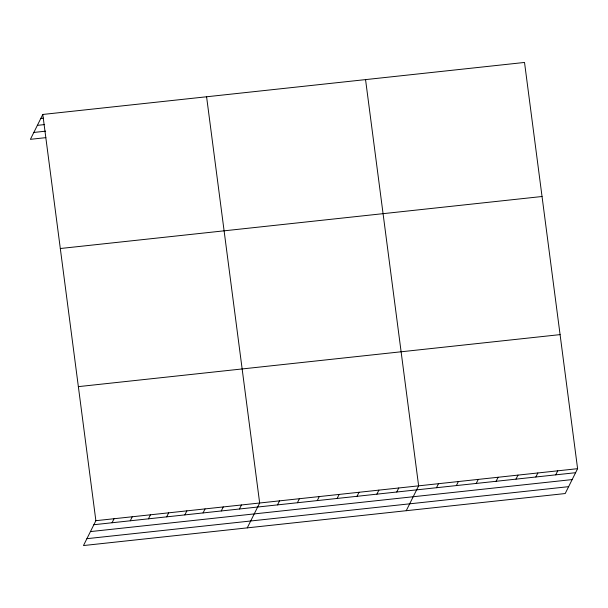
<?xml version="1.0" encoding="UTF-8"?>
<svg xmlns="http://www.w3.org/2000/svg" width="608" height="608" viewBox="0 0 608 608"><rect width="100%" height="100%" fill="white"/><g stroke="black" fill="none" stroke-linecap="round" stroke-linejoin="round"><path stroke-width="0.91" d="M42.796 114.456L95.874 520.691L83.478 545.551L565.204 493.544L577.6 468.677L524.522 62.449L42.796 114.456L30.4 139.323L45.866 137.651M112.062 522.751L114.068 518.723M130.264 520.79L132.27 516.762M148.458 518.822L150.472 514.794M166.66 516.861L168.667 512.833M184.862 514.892L186.869 510.864M203.057 512.932L205.063 508.904M221.259 510.963L223.265 506.935M239.453 508.995L241.46 504.974M247.266 527.866L259.662 503.006L206.583 96.771M277.522 504.891L279.528 500.863M297.396 502.74L299.402 498.72M317.27 500.597L319.276 496.569M337.136 498.454L339.142 494.426M357.01 496.303L359.016 492.282M376.884 494.16L378.89 490.132M396.75 492.016L398.757 487.988M406.235 510.705L418.631 485.845L365.552 79.61M436.491 487.722L438.505 483.702M456.365 485.579L458.371 481.551M476.239 483.436L478.245 479.408M496.105 481.285L498.112 477.265M515.979 479.142L517.986 475.114M535.853 476.999L537.86 472.971M555.72 474.856L557.726 470.828M40.789 118.484L43.518 118.188M37.362 125.362L44.642 124.572M33.828 132.445L45.661 131.168M60.314 248.512L542.04 196.506M78.356 386.635L560.082 334.62M95.874 520.691L577.6 468.677M93.868 524.719L575.594 472.705M90.44 531.59L572.166 479.583M86.906 538.68L568.632 486.666"/></g></svg>
